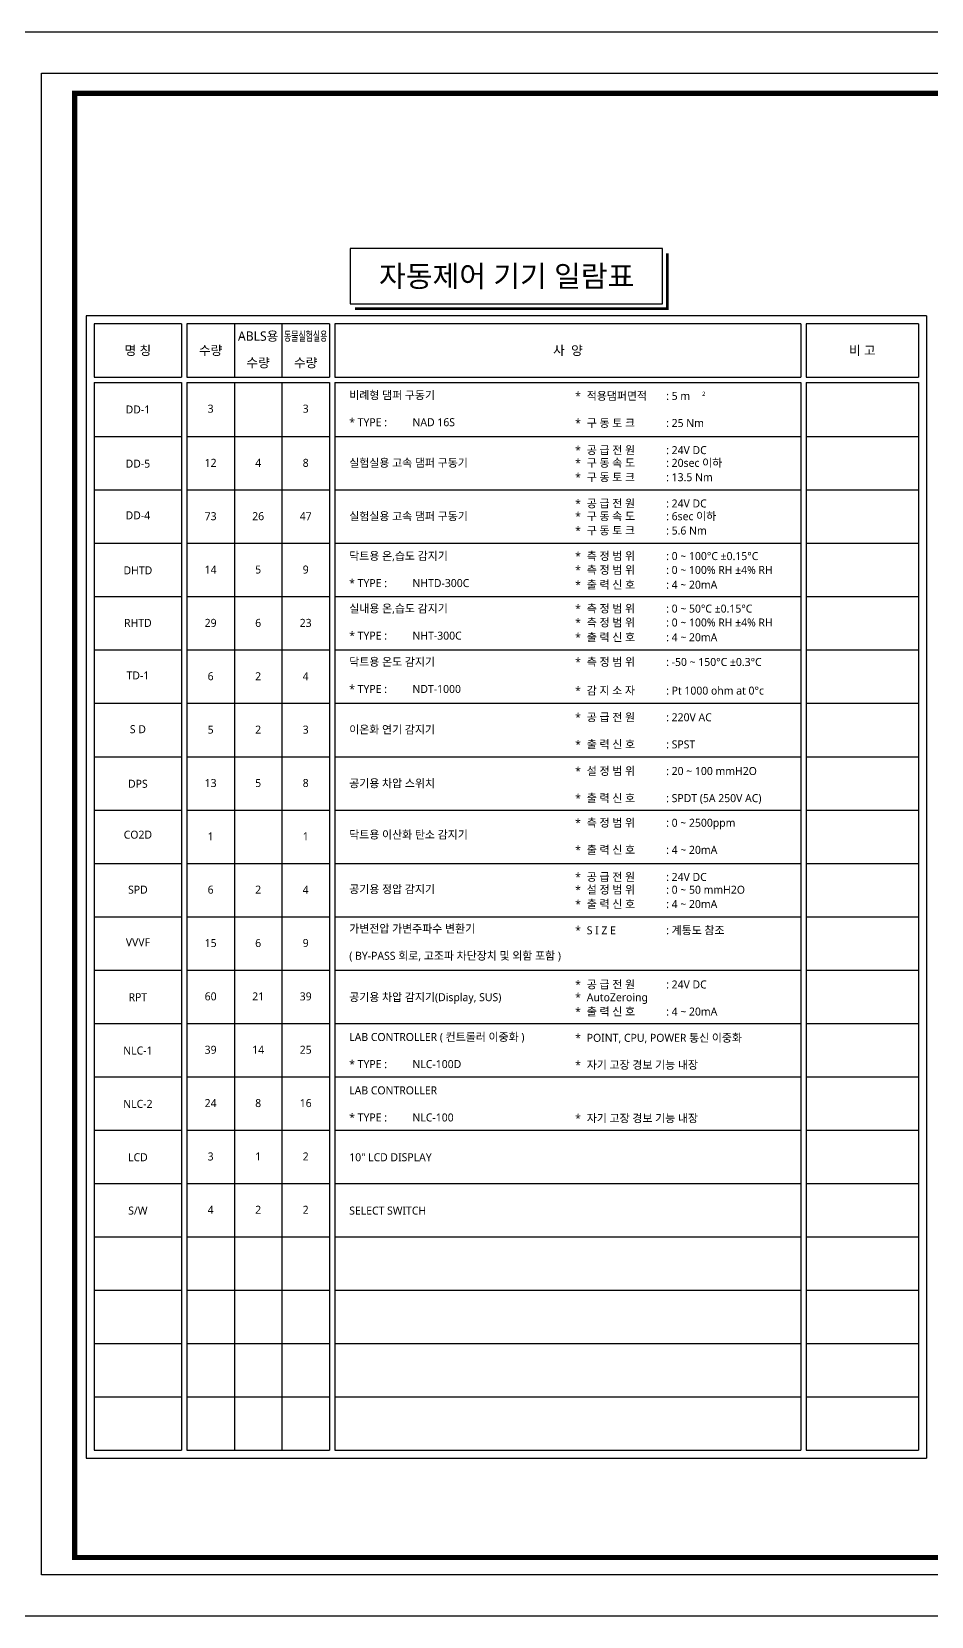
# Model space of a CAD drawing. Header units: millimetres. Extents: x -86 to 11742, y 5229 to 11464.
# Drawn here: x 1617 to 1954, y 5229 to 5823 of the extents above; entities that cross this region are included whole.
import ezdxf
from ezdxf.enums import TextEntityAlignment as Align

# ---------------------------------------------------------------- set-up
doc = ezdxf.new("R2010")
doc.units = ezdxf.units.MM
doc.header["$LTSCALE"] = 5
doc.layers.get('0').update_dxf_attribs({"linetype": 'CONTINUOUS'})
doc.layers.add('AUTO', color=7, linetype='CONTINUOUS')
doc.layers.add('FORM', color=7, linetype='CONTINUOUS')
doc.styles.add('QQ', font='MALGUN.TTF.TTF')

# ---------------------------------------------------------------- blocks, each defined once
blk = doc.blocks.new('form')
at = {"layer": 'AUTO'}
for p, q in [((-24.08, 578.4), (816.92, 578.4)), ((816.92, -15.6), (-24.08, -15.6))]:
    blk.add_line(p, q, dxfattribs=at)
at = {"layer": 'FORM', "color": 3}
blk.add_lwpolyline([(0, 562.79), (792.83, 562.79), (792.83, 0), (0, 0)], close=True, dxfattribs=at)
at = {"layer": 'FORM', "color": 2, "const_width": 1.94}
blk.add_lwpolyline([(12.48, 6.47), (12.48, 555.28), (781.78, 555.28), (781.78, 6.47)], close=True, dxfattribs=at)

msp = doc.modelspace()

# ---------------------------------------------------------------- linework, layer by layer
at = {"layer": 'AUTO', "color": 7}
for p, q in [((1853.19, 5742.07), (1736.09, 5742.07)), ((1736.09, 5742.07), (1736.09, 5721.27)), ((1853.19, 5721.27), (1853.19, 5742.07)), ((1736.09, 5721.27), (1853.19, 5721.27))]:
    msp.add_line(p, q, dxfattribs=at)
at = {"layer": 'AUTO', "color": 3}
for p, q in [((1952.14, 5716.87), (1637.14, 5716.87)), ((1637.14, 5716.87), (1637.14, 5288.56)), ((1952.14, 5716.87), (1952.14, 5288.56)), ((1640.14, 5713.87), (1640.14, 5693.87)), ((1672.86, 5713.87), (1640.14, 5713.87)), ((1672.86, 5713.87), (1672.86, 5693.87)), ((1674.86, 5713.87), (1674.86, 5693.87)), ((1692.69, 5713.87), (1674.86, 5713.87)), ((1692.69, 5713.87), (1692.69, 5693.87)), ((1692.69, 5713.87), (1692.69, 5693.87)), ((1710.51, 5713.87), (1692.69, 5713.87)), ((1710.51, 5713.87), (1710.51, 5693.87)), ((1710.51, 5713.87), (1710.51, 5693.87)), ((1728.34, 5713.87), (1710.51, 5713.87)), ((1728.34, 5713.87), (1728.34, 5693.87)), ((1905.14, 5713.87), (1730.34, 5713.87)), ((1730.34, 5713.87), (1730.34, 5693.87)), ((1905.14, 5713.87), (1905.14, 5693.87)), ((1949.14, 5713.87), (1907.14, 5713.87)), ((1907.14, 5713.87), (1907.14, 5693.87)), ((1949.14, 5713.87), (1949.14, 5693.87)), ((1640.14, 5693.87), (1672.86, 5693.87)), ((1640.14, 5691.87), (1640.14, 5291.56)), ((1640.14, 5691.87), (1672.86, 5691.87)), ((1672.86, 5691.87), (1672.86, 5291.56)), ((1674.86, 5693.87), (1692.69, 5693.87)), ((1674.86, 5691.87), (1674.86, 5291.56)), ((1674.86, 5691.87), (1692.69, 5691.87)), ((1692.69, 5693.87), (1710.51, 5693.87)), ((1692.69, 5691.87), (1692.69, 5291.56)), ((1692.69, 5691.87), (1692.69, 5291.56)), ((1692.69, 5691.87), (1710.51, 5691.87)), ((1710.51, 5693.87), (1728.34, 5693.87)), ((1710.51, 5691.87), (1710.51, 5291.56)), ((1710.51, 5691.87), (1710.51, 5291.56)), ((1710.51, 5691.87), (1728.34, 5691.87)), ((1728.34, 5691.87), (1728.34, 5291.56)), ((1730.34, 5693.87), (1905.14, 5693.87)), ((1730.34, 5691.87), (1730.34, 5291.56)), ((1730.34, 5691.87), (1905.14, 5691.87)), ((1905.14, 5691.87), (1905.14, 5291.56)), ((1907.14, 5693.87), (1949.14, 5693.87)), ((1907.14, 5691.87), (1949.14, 5691.87)), ((1907.14, 5691.87), (1907.14, 5291.56)), ((1949.14, 5691.87), (1949.14, 5291.56)), ((1637.14, 5288.56), (1952.14, 5288.56)), ((1640.14, 5291.56), (1672.86, 5291.56)), ((1674.86, 5291.56), (1692.69, 5291.56)), ((1692.69, 5291.56), (1710.51, 5291.56)), ((1710.51, 5291.56), (1728.34, 5291.56)), ((1730.34, 5291.56), (1905.14, 5291.56)), ((1907.14, 5291.56), (1949.14, 5291.56))]:
    msp.add_line(p, q, dxfattribs=at)
at = {"layer": 'AUTO', "color": 171}
for p, q in [((1640.14, 5671.56), (1672.86, 5671.56)), ((1674.86, 5671.56), (1692.69, 5671.56)), ((1692.69, 5671.56), (1710.51, 5671.56)), ((1710.51, 5671.56), (1728.34, 5671.56)), ((1730.34, 5671.56), (1905.14, 5671.56)), ((1907.14, 5671.56), (1949.14, 5671.56)), ((1640.14, 5651.56), (1672.86, 5651.56)), ((1674.86, 5651.56), (1692.69, 5651.56)), ((1692.69, 5651.56), (1710.51, 5651.56)), ((1710.51, 5651.56), (1728.34, 5651.56)), ((1730.34, 5651.56), (1905.14, 5651.56)), ((1907.14, 5651.56), (1949.14, 5651.56)), ((1640.14, 5631.56), (1672.86, 5631.56)), ((1674.86, 5631.56), (1692.69, 5631.56)), ((1692.69, 5631.56), (1710.51, 5631.56)), ((1710.51, 5631.56), (1728.34, 5631.56)), ((1730.34, 5631.56), (1905.14, 5631.56)), ((1907.14, 5631.56), (1949.14, 5631.56)), ((1640.14, 5611.56), (1672.86, 5611.56)), ((1674.86, 5611.56), (1692.69, 5611.56)), ((1692.69, 5611.56), (1710.51, 5611.56)), ((1710.51, 5611.56), (1728.34, 5611.56)), ((1730.34, 5611.56), (1905.14, 5611.56)), ((1907.14, 5611.56), (1949.14, 5611.56)), ((1640.14, 5571.56), (1672.86, 5571.56)), ((1674.86, 5571.56), (1692.69, 5571.56)), ((1692.69, 5571.56), (1710.51, 5571.56)), ((1710.51, 5571.56), (1728.34, 5571.56)), ((1730.34, 5571.56), (1905.14, 5571.56)), ((1907.14, 5571.56), (1949.14, 5571.56)), ((1640.14, 5551.56), (1672.86, 5551.56)), ((1674.86, 5551.56), (1692.69, 5551.56)), ((1692.69, 5551.56), (1710.51, 5551.56)), ((1710.51, 5551.56), (1728.34, 5551.56)), ((1730.34, 5551.56), (1905.14, 5551.56)), ((1907.14, 5551.56), (1949.14, 5551.56)), ((1640.14, 5531.56), (1672.86, 5531.56)), ((1674.86, 5531.56), (1692.69, 5531.56)), ((1692.69, 5531.56), (1710.51, 5531.56)), ((1710.51, 5531.56), (1728.34, 5531.56)), ((1730.34, 5531.56), (1905.14, 5531.56)), ((1907.14, 5531.56), (1949.14, 5531.56)), ((1640.14, 5511.56), (1672.86, 5511.56)), ((1674.86, 5511.56), (1692.69, 5511.56)), ((1692.69, 5511.56), (1710.51, 5511.56)), ((1710.51, 5511.56), (1728.34, 5511.56)), ((1730.34, 5511.56), (1905.14, 5511.56)), ((1907.14, 5511.56), (1949.14, 5511.56)), ((1640.14, 5471.56), (1672.86, 5471.56)), ((1674.86, 5471.56), (1692.69, 5471.56)), ((1692.69, 5471.56), (1710.51, 5471.56)), ((1710.51, 5471.56), (1728.34, 5471.56)), ((1730.34, 5471.56), (1905.14, 5471.56)), ((1907.14, 5471.56), (1949.14, 5471.56)), ((1640.14, 5451.56), (1672.86, 5451.56)), ((1674.86, 5451.56), (1692.69, 5451.56)), ((1692.69, 5451.56), (1710.51, 5451.56)), ((1710.51, 5451.56), (1728.34, 5451.56)), ((1730.34, 5451.56), (1905.14, 5451.56)), ((1907.14, 5451.56), (1949.14, 5451.56)), ((1640.14, 5431.56), (1672.86, 5431.56)), ((1674.86, 5431.56), (1692.69, 5431.56)), ((1692.69, 5431.56), (1710.51, 5431.56)), ((1710.51, 5431.56), (1728.34, 5431.56)), ((1730.34, 5431.56), (1905.14, 5431.56)), ((1907.14, 5431.56), (1949.14, 5431.56)), ((1640.14, 5411.56), (1672.86, 5411.56)), ((1674.86, 5411.56), (1692.69, 5411.56)), ((1692.69, 5411.56), (1710.51, 5411.56)), ((1710.51, 5411.56), (1728.34, 5411.56)), ((1730.34, 5411.56), (1905.14, 5411.56)), ((1907.14, 5411.56), (1949.14, 5411.56)), ((1640.14, 5371.56), (1672.86, 5371.56)), ((1674.86, 5371.56), (1692.69, 5371.56)), ((1692.69, 5371.56), (1710.51, 5371.56)), ((1710.51, 5371.56), (1728.34, 5371.56)), ((1730.34, 5371.56), (1905.14, 5371.56)), ((1907.14, 5371.56), (1949.14, 5371.56)), ((1640.14, 5351.56), (1672.86, 5351.56)), ((1674.86, 5351.56), (1692.69, 5351.56)), ((1692.69, 5351.56), (1710.51, 5351.56)), ((1710.51, 5351.56), (1728.34, 5351.56)), ((1730.34, 5351.56), (1905.14, 5351.56)), ((1907.14, 5351.56), (1949.14, 5351.56)), ((1640.14, 5331.56), (1672.86, 5331.56)), ((1674.86, 5331.56), (1692.69, 5331.56)), ((1692.69, 5331.56), (1710.51, 5331.56)), ((1710.51, 5331.56), (1728.34, 5331.56)), ((1730.34, 5331.56), (1905.14, 5331.56)), ((1907.14, 5331.56), (1949.14, 5331.56)), ((1640.14, 5311.56), (1672.86, 5311.56)), ((1674.86, 5311.56), (1692.69, 5311.56)), ((1692.69, 5311.56), (1710.51, 5311.56)), ((1710.51, 5311.56), (1728.34, 5311.56)), ((1730.34, 5311.56), (1905.14, 5311.56)), ((1907.14, 5311.56), (1949.14, 5311.56))]:
    msp.add_line(p, q, dxfattribs=at)
at = {"layer": 'AUTO', "color": 2}
for p, q in [((1640.14, 5591.56), (1672.86, 5591.56)), ((1674.86, 5591.56), (1692.69, 5591.56)), ((1692.69, 5591.56), (1710.51, 5591.56)), ((1710.51, 5591.56), (1728.34, 5591.56)), ((1730.34, 5591.56), (1905.14, 5591.56)), ((1907.14, 5591.56), (1949.14, 5591.56)), ((1640.14, 5491.56), (1672.86, 5491.56)), ((1674.86, 5491.56), (1692.69, 5491.56)), ((1692.69, 5491.56), (1710.51, 5491.56)), ((1710.51, 5491.56), (1728.34, 5491.56)), ((1730.34, 5491.56), (1905.14, 5491.56)), ((1907.14, 5491.56), (1949.14, 5491.56)), ((1640.14, 5391.56), (1672.86, 5391.56)), ((1674.86, 5391.56), (1692.69, 5391.56)), ((1692.69, 5391.56), (1710.51, 5391.56)), ((1710.51, 5391.56), (1728.34, 5391.56)), ((1730.34, 5391.56), (1905.14, 5391.56)), ((1907.14, 5391.56), (1949.14, 5391.56))]:
    msp.add_line(p, q, dxfattribs=at)
at = {"layer": 'AUTO', "color": 7, "const_width": 1}
msp.add_lwpolyline([(1737.86, 5719.5), (1854.96, 5719.5), (1854.96, 5740.3)], dxfattribs=at)

# ---------------------------------------------------------------- block references
at = {"layer": 'AUTO', "xscale": 0.999994771384126, "yscale": 0.999994771384126, "zscale": 0.999994771384126}
msp.add_blockref('form', (1620.3, 5244.93), dxfattribs=at)

# ---------------------------------------------------------------- texts
at = {"style": 'QQ'}
for s, p in [('비례형 댐퍼 구동기', (1735.75, 5687.1)), ('*', (1820.47, 5686.79)), ('적용댐퍼면적', (1824.81, 5686.79)), (': 5 m', (1854.58, 5686.79)), ('* TYPE :', (1735.75, 5676.94)), ('NAD 16S', (1759.45, 5676.94)), ('*', (1820.47, 5676.64)), ('구 동 토 크', (1824.81, 5676.64)), (': 25 Nm', (1854.58, 5676.64)), ('닥트용 온,습도 감지기', (1735.75, 5626.79)), ('*', (1820.47, 5626.76)), ('측 정 범 위', (1824.81, 5626.76)), (': 0 ~ 100%%DC %%P0.15%%DC', (1854.58, 5626.76)), ('*', (1820.47, 5621.56)), ('측 정 범 위', (1824.81, 5621.56)), (': 0 ~ 100% RH %%P4% RH', (1854.58, 5621.56)), ('* TYPE :', (1735.75, 5616.64)), ('NHTD-300C', (1759.45, 5616.64)), ('*', (1820.47, 5616.02)), ('출 력 신 호', (1824.81, 5616.02)), (': 4 ~ 20mA', (1854.58, 5616.02)), ('실내용 온,습도 감지기', (1735.75, 5607.1)), ('*', (1820.47, 5607.07)), ('측 정 범 위', (1824.81, 5607.07)), (': 0 ~ 50%%DC %%P0.15%%DC', (1854.58, 5607.07)), ('*', (1820.47, 5601.87)), ('측 정 범 위', (1824.81, 5601.87)), (': 0 ~ 100% RH %%P4% RH', (1854.58, 5601.87)), ('* TYPE :', (1735.75, 5596.94)), ('NHT-300C', (1759.45, 5596.94)), ('*', (1820.47, 5596.33)), ('출 력 신 호', (1824.81, 5596.33)), (': 4 ~ 20mA', (1854.58, 5596.33)), ('닥트용 온도 감지기', (1735.75, 5587.1)), ('*', (1820.47, 5587.07)), ('측 정 범 위', (1824.81, 5587.07)), (': -50 ~ 150%%DC %%P0.3%%DC', (1854.58, 5587.07)), ('* TYPE :', (1735.75, 5576.94)), ('NDT-1000', (1759.45, 5576.94)), ('*', (1820.47, 5576.33)), ('감 지 소 자', (1824.81, 5576.33)), (': Pt 1000 ohm at 0%%dc', (1854.58, 5576.33)), ('*', (1820.47, 5566.33)), ('공 급 전 원', (1824.81, 5566.33)), (': 220V AC', (1854.58, 5566.33)), ('이온화 연기 감지기', (1735.75, 5561.71)), ('*', (1820.47, 5556.18)), ('출 력 신 호', (1824.81, 5556.18)), (': SPST', (1854.58, 5556.18)), ('설 정 범 위', (1824.81, 5546.18)), ('공기용 차압 스위치', (1735.75, 5541.56)), ('*', (1820.47, 5546.18)), (': 20 ~ 100 mmH2O', (1854.58, 5546.18)), ('*', (1820.47, 5536.02)), ('출 력 신 호', (1824.81, 5536.02)), (': SPDT (5A 250V AC)', (1854.58, 5536.02)), ('닥트용 이산화 탄소 감지기', (1735.75, 5522.33)), ('*', (1820.47, 5526.79)), ('측 정 범 위', (1824.81, 5526.79)), (': 0 ~ 2500ppm', (1854.58, 5526.79)), ('*', (1820.47, 5516.64)), ('출 력 신 호', (1824.81, 5516.64)), (': 4 ~ 20mA', (1854.58, 5516.64)), ('*', (1820.47, 5506.48)), ('공 급 전 원', (1824.81, 5506.48)), (': 24V DC', (1854.58, 5506.48)), ('공기용 정압 감지기', (1735.75, 5501.87)), ('*', (1820.47, 5501.69)), ('설 정 범 위', (1824.81, 5501.69)), (': 0 ~ 50 mmH2O', (1854.58, 5501.69)), ('*', (1820.47, 5496.33)), ('출 력 신 호', (1824.81, 5496.33)), (': 4 ~ 20mA', (1854.58, 5496.33)), ('가변전압 가변주파수 변환기', (1735.75, 5487.1)), ('*', (1820.47, 5486.48)), ('S I Z E', (1824.81, 5486.48)), (': 계통도 참조', (1854.58, 5486.48)), ('( BY-PASS 회로, 고조파 차단장치 및 외함 포함 )', (1735.75, 5476.94))]:
    msp.add_text(s, height=3, dxfattribs=at).set_placement(p, align=Align.MIDDLE_LEFT)
at = {"color": 7, "style": 'QQ'}
msp.add_text('2', height=1.6, dxfattribs=at).set_placement((1868.07, 5686.79))
at = {"style": 'QQ'}
for s, p in [('DD-1', (1656.5, 5681.71)), ('3', (1683.78, 5682.02)), ('3', (1719.42, 5682.02)), ('DD-5', (1656.5, 5661.41)), ('12', (1683.78, 5661.71)), ('4', (1701.6, 5661.71)), ('8', (1719.42, 5661.71)), ('73', (1683.78, 5641.71)), ('26', (1701.6, 5641.71)), ('47', (1719.42, 5641.71)), ('DHTD', (1656.5, 5621.41)), ('14', (1683.78, 5621.71)), ('5', (1701.6, 5621.71)), ('9', (1719.42, 5621.71)), ('29', (1683.78, 5601.71)), ('6', (1701.6, 5601.71)), ('23', (1719.42, 5601.71)), ('TD-1', (1656.5, 5582.02)), ('6', (1683.78, 5581.71)), ('2', (1701.6, 5581.71)), ('4', (1719.42, 5581.71)), ('S D', (1656.5, 5561.87)), ('5', (1683.78, 5561.71)), ('2', (1701.6, 5561.71)), ('3', (1719.42, 5561.71)), ('DPS', (1656.5, 5541.41)), ('13', (1683.78, 5541.71)), ('5', (1701.6, 5541.71)), ('8', (1719.42, 5541.71)), ('CO2D', (1656.5, 5522.33)), ('1', (1683.78, 5521.71)), ('1', (1719.42, 5521.71)), ('6', (1683.78, 5501.71)), ('2', (1701.6, 5501.71)), ('4', (1719.42, 5501.71)), ('VVVF', (1656.5, 5482.02)), ('15', (1683.78, 5481.71)), ('6', (1701.6, 5481.71)), ('9', (1719.42, 5481.71)), ('60', (1683.78, 5461.71)), ('21', (1701.6, 5461.71)), ('39', (1719.42, 5461.71)), ('39', (1683.78, 5441.71)), ('14', (1701.6, 5441.71)), ('25', (1719.42, 5441.71)), ('24', (1683.78, 5421.71)), ('8', (1701.6, 5421.71)), ('16', (1719.42, 5421.71)), ('3', (1683.78, 5401.71)), ('1', (1701.6, 5401.71)), ('2', (1719.42, 5401.71)), ('4', (1683.78, 5381.71)), ('2', (1701.6, 5381.71)), ('2', (1719.42, 5381.71))]:
    msp.add_text(s, height=3, dxfattribs=at).set_placement(p, align=Align.MIDDLE_CENTER)
at = {"color": 7, "style": 'QQ'}
for s, p in [('RHTD', (1656.5, 5601.71)), ('SPD', (1656.5, 5501.71))]:
    msp.add_text(s, height=3, dxfattribs=at).set_placement(p, align=Align.MIDDLE_CENTER)
at = {"layer": 'AUTO', "color": 2, "style": 'QQ'}
msp.add_text('자동제어 기기 일람표', height=8, dxfattribs=at).set_placement((1794.79, 5731.67), align=Align.MIDDLE_CENTER)
at = {"layer": 'AUTO', "color": 7, "style": 'QQ'}
for s, height, p in [('ABLS용', 3.5, (1701.6, 5709.22)), ('명 칭', 3.5, (1656.5, 5703.87)), ('수량', 3.5, (1683.78, 5703.87)), ('사  양', 3.5, (1817.74, 5703.87)), ('비 고', 3.5, (1928.14, 5703.87)), ('수량', 3.5, (1701.6, 5699.25)), ('수량', 3.5, (1719.42, 5699.25)), ('DD-4', 3, (1656.5, 5642.02)), ('RPT', 3, (1656.5, 5461.41)), ('NLC-1', 3, (1656.5, 5441.41)), ('NLC-2', 3, (1656.5, 5421.41)), ('LCD', 3, (1656.5, 5401.41)), ('S/W', 3, (1656.5, 5381.41))]:
    msp.add_text(s, height=height, dxfattribs=at).set_placement(p, align=Align.MIDDLE_CENTER)
at = {"layer": 'AUTO', "color": 7, "style": 'QQ', "width": 0.6}
msp.add_text('동물실험실용', height=3.5, dxfattribs=at).set_placement((1719.42, 5709.22), align=Align.MIDDLE_CENTER)
at = {"layer": 'AUTO', "color": 7, "style": 'QQ'}
for s, p in [('*', (1820.47, 5666.48)), ('공 급 전 원', (1824.81, 5666.48)), (': 24V DC', (1854.58, 5666.48)), ('실험실용 고속 댐퍼 구동기', (1735.75, 5661.71)), ('*', (1820.47, 5661.69)), ('구 동 속 도', (1824.81, 5661.69)), (': 20sec 이하', (1854.58, 5661.69)), ('*', (1820.47, 5656.33)), ('구 동 토 크', (1824.81, 5656.33)), (': 13.5 Nm', (1854.58, 5656.33)), ('실험실용 고속 댐퍼 구동기', (1735.75, 5641.71)), ('*', (1820.47, 5646.48)), ('*', (1820.47, 5641.69)), ('공 급 전 원', (1824.81, 5646.48)), ('구 동 속 도', (1824.81, 5641.69)), (': 24V DC', (1854.58, 5646.48)), (': 6sec 이하', (1854.58, 5641.69)), ('*', (1820.47, 5636.33)), ('구 동 토 크', (1824.81, 5636.33)), (': 5.6 Nm', (1854.58, 5636.33)), ('*', (1820.47, 5466.18)), ('공 급 전 원', (1824.81, 5466.18)), (': 24V DC', (1854.58, 5466.18)), ('공기용 차압 감지기(Display, SUS)', (1735.75, 5461.41)), ('*', (1820.47, 5461.38)), ('AutoZeroing', (1824.81, 5461.38)), ('*', (1820.47, 5456.02)), ('출 력 신 호', (1824.81, 5456.02)), (': 4 ~ 20mA', (1854.58, 5456.02)), ('LAB CONTROLLER ( 컨트롤러 이중화 )', (1735.75, 5446.48)), ('*', (1820.47, 5446.18)), ('POINT, CPU, POWER 통신 이중화', (1824.81, 5446.18)), ('* TYPE :', (1735.75, 5436.33)), ('NLC-100D', (1759.45, 5436.33)), ('*', (1820.47, 5436.02)), ('자기 고장 경보 기능 내장', (1824.81, 5436.02)), ('LAB CONTROLLER', (1735.75, 5426.48)), ('* TYPE :', (1735.75, 5416.33)), ('NLC-100', (1759.45, 5416.33)), ('*', (1820.47, 5416.02)), ('자기 고장 경보 기능 내장', (1824.81, 5416.02)), ('10" LCD DISPLAY', (1735.75, 5401.41)), ('SELECT SWITCH', (1735.75, 5381.41))]:
    msp.add_text(s, height=3, dxfattribs=at).set_placement(p, align=Align.MIDDLE_LEFT)

doc.saveas('drawing.dxf')
